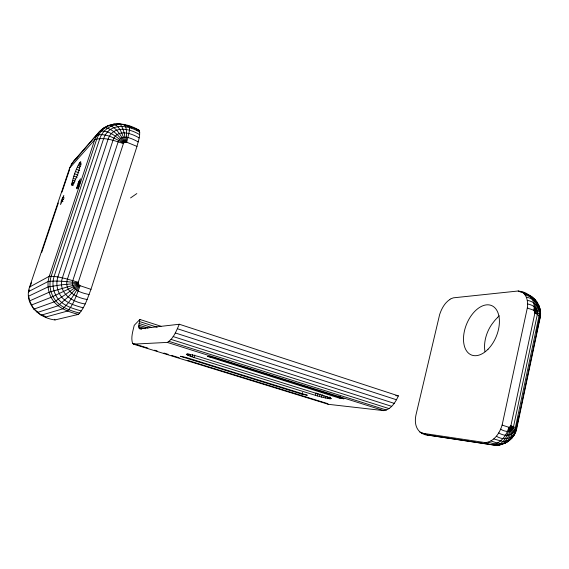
<?xml version="1.0" encoding="UTF-8"?>
<svg xmlns="http://www.w3.org/2000/svg" width="569" height="569" viewBox="0 0 569 569"><rect width="100%" height="100%" fill="white"/><g stroke="black" fill="none" stroke-linecap="round" stroke-linejoin="round"><path stroke-width="0.85" d="M90.976 289.351L79.596 285.538L78.252 283.867L78.273 282.274L123.409 143.552L124.277 142.371L126.226 142.001L136.973 146.397L90.976 289.351C87.555 297.957 84.937 307.559 78.401 314.387L55.001 319.934C39.154 318.099 23.685 303.981 29.552 287.039L69.589 168.161L71.424 164.185L74.041 160.714L99.753 131.304C110.137 120.358 127.036 123.039 138.822 130.059L139.483 130.671C140.372 135.991 138.203 141.29 136.973 146.397M71.388 165.622L71.424 164.185L99.753 131.304C109.035 129.533 116.986 137.62 123.907 142.698M139.882 319.451L134.22 325.333C132.926 331.144 130.678 337.46 132.57 343.363L133.423 344.138L328.434 404.324L383.798 410.64C391.195 409.41 395.519 402.155 398.392 395.889L179.32 324.245L139.561 328.797L138.708 326.578L139.882 319.451L160.984 326.265M451.025 298.739L453.365 297.836L518.217 290.994C526.289 291.477 528.573 301.2 527.342 307.822C529.433 309.486 535.443 309.145 534.874 313.099L510.891 425.726L509.475 427.333C510.365 435.918 505.116 446.743 495.094 445.292L431.003 435.598C418.435 435.356 413.571 426.487 415.932 415.107L439.638 314.572C441.516 308.86 444.56 303.014 449.702 299.607M126.226 142.001C126.403 136.382 127.371 130.301 124.988 125.009L124.021 124.312L122.89 124.632M533.736 310.468C535.863 301.485 530.002 292.822 520.799 291.463M71.708 184.626C73.373 176.66 75.862 168.324 80.57 161.667L80.812 161.816C79.688 170.053 76.715 178.687 71.979 185.501L71.708 184.626L73.358 185.252M539.711 316.535L539.896 315.119M525.969 294.472L524.49 293.647C535.194 295.482 542.577 307.303 540.145 317.815L516.68 428.777C514.518 439.787 502.576 447.22 491.801 444.681L427.945 435.043L419.822 432.099M509.475 427.333L509.141 427.347C508.181 434.339 504.98 442.241 497.868 444.866L488.024 442.177L485.151 442.59L421.778 433.137M76.872 187.393L76.829 188.858L79.347 183.78L80.457 178.78L78.693 181.938L76.872 187.393L78.529 188.019M515.237 431.899L518.828 416.039M536.489 332.566L539.433 318.654L540.145 317.815C542.172 308.434 536.261 298.725 526.403 297.231M488.024 442.177C495.492 439.645 499.923 432.262 502.128 425.079L527.342 307.822M28.998 291.307L29.325 289.856M534.035 310.631C536.147 305.254 535.465 296.129 528.274 295.439M510.279 439.168C515.279 436.942 512.484 430.221 510.372 426.8M28.905 297.231L29.616 300.909L33.799 309.173L54.162 301.876L65.535 294.493L78.757 284.834M339.785 398.179L344.01 398.826L214.001 357.666L207.401 356.322L338.036 397.703L339.785 398.179L340.205 396.522M338.036 397.703L338.455 396.045M323.612 397.589L330.048 398.819L331.386 398.613L325.795 396.358L201.874 357.588C197.443 355.86 174.633 350.739 194.057 357.545L317.395 395.946L323.612 397.589L324.038 395.932M325.56 398.03L325.987 396.373M327.324 398.392L327.758 396.728M328.839 398.656L329.273 396.991M330.048 398.819L330.475 397.148M317.395 395.946L318.043 393.464M319.451 396.529L320.091 394.04M321.549 397.084L322.189 394.594M315.454 395.363L316.101 392.88M302.082 394.239L180.394 356.279L186.269 357.503L307.352 395.249L302.082 394.239L302.53 392.539M126.731 142.165L129.526 130.422L129.462 126.432L128.85 125.849L127.89 126.218M192.009 356.884L192.742 354.387M194.057 357.545L194.783 355.049M187.457 355.148L187.948 353.47M188.652 355.661L189.143 353.989M190.188 356.251L190.679 354.579M61.338 200.814L60.534 204.548L62.725 200.039L63.828 195.416L61.338 200.814L63.003 201.433M30.1 286.84L31.515 282.644M41.679 252.451L58.344 202.969M62.014 192.066L69.638 169.427L69.589 168.161L94.71 139.789L96.78 135.251C106.218 132.733 115.507 139 123.615 143.096M509.141 427.347L508.814 427.283C506.41 437.184 496.204 449.311 485.151 442.59M80.101 285.766C76.68 294.415 74.048 303.981 67.697 311.015L45.627 317.04L45.193 316.371L41.658 314.899M133.423 344.138L167.314 342.41C173.723 338.512 176.326 330.738 179.32 324.245M534.298 310.866C536.425 307.168 538.153 300.432 533.132 298.291M79.596 285.538C74.475 293.625 69.838 302.416 62.626 308.867L41.188 315.19L33.877 308.846M534.533 311.165C536.304 308.811 538.594 305.859 537.499 302.744L536.432 301.542L538.9 307.118M95.364 137.371L98.266 134.064M100.592 131.418L103.494 128.11L109.504 125.415L114.156 124.078C120.799 127.292 122.591 135.699 125.194 141.994M106.702 127.079L107.861 125.777L109.504 125.415C117.015 127.847 120.777 135.891 124.711 142.136M111.496 125.706L112.676 124.398L119.056 123.708C125.941 125.358 133.046 127.243 139.483 130.671M79.141 285.225L68.038 297.032L58.052 305.781L37.191 312.537L37.127 312.061M497.512 317.545L496.936 318.185A26.302 17.056 -75.1 0 0 494.077 321.371L493.529 322.097A26.323 16.529 -67.7 0 0 484.98 351.621M512.633 437.163C509.81 440.093 506.673 443.23 502.498 443.891M74.041 160.714L77.348 157.876M534.718 311.506L538.345 308.021L539.028 306.591L538.921 305.432L538.046 304.593M31.338 305.076L51.118 297.317L78.458 284.372M130.564 197.927L136.83 193.567M450.733 298.938L449.994 299.422M516.069 429.076L516.68 428.777L516.46 428.272L515.386 427.575L510.891 425.726M534.846 311.89L538.964 309.849L539.853 309.031L539.924 308.391L539.192 307.957M138.822 130.059L137.805 130.408L136.275 129.76M501.652 444.019L498.423 445.065L495.812 444.674M78.252 283.867L49.048 292.267L29.616 300.909M534.917 312.289L540.479 311.52L539.81 311.513M78.152 283.334L61.573 284.806L48.024 286.932L28.45 296.264L28.77 296.499M432.554 435.505L431.003 435.598L429.609 434.894M395.761 395.675L398.392 395.889M78.159 282.8C68.195 281.883 58.095 280.332 48.102 281.527L28.521 291.591L28.834 292.032M117.755 124.014L120.322 124.319M534.924 312.701L539.341 313.732L540.55 314.707M78.273 282.274C68.799 279.656 59.204 276.1 49.268 276.278L29.552 287.039L29.816 287.679M132.57 343.363L147.833 348.079M154.619 350.177L157.165 350.959M163.95 353.057L168.189 354.366M171.582 355.412L179.214 357.773M187.692 360.39L326.784 403.357L328.434 404.324M78.401 314.387C67.889 311.727 56.352 307.68 51.118 297.317C47.789 290.859 47.071 283.213 49.268 276.278L94.71 139.789C104.148 136.517 114.348 140.742 123.409 143.552M167.314 342.41L383.798 410.64M79.752 313.149C69.475 310.503 58.095 306.663 52.974 296.492C49.759 290.247 49.062 282.857 51.189 276.15L96.801 138.95L98.8 134.569L101.666 130.756L105.286 127.669C113.466 129.248 119.006 136.496 124.277 142.371M169.078 341.379L386.379 410.05M124.554 125.159L127.051 125.955M138.708 326.578L145.479 328.733M138.829 327.694L141.361 328.498M139.113 328.448L141.653 329.252M81.367 310.937C71.623 308.348 60.62 304.948 55.748 295.219C52.775 289.436 52.128 282.601 54.091 276.392L99.81 138.573C102.605 129.931 111.396 124.156 120.386 124.455C124.206 129.405 124.725 135.984 125.706 141.944M171.049 339.401L389.047 408.599M490.94 440.947C495.848 442.561 501.325 444.965 506.389 442.476L508.167 440.57L510.528 439.14C512.413 435.313 511.417 430.889 510.094 427.049M138.985 323.412L151.674 327.481M138.765 325.127L148.047 328.1M83.188 307.829C74.262 305.318 63.842 302.594 59.325 293.54C56.715 288.455 56.146 282.444 57.867 276.982L103.615 138.672C109.084 122.584 128.046 124.675 139.768 132.221M173.154 336.564L391.7 406.344M493.771 438.941L503.032 441.558L508.167 440.57C510.621 436.594 510.557 431.693 509.796 427.234M85.137 303.953C72.064 301.99 57.711 293.056 62.37 277.907L108.074 139.256C112.982 125.024 129.654 128.345 139.654 134.675M175.309 332.957L394.225 403.364M496.41 436.231C504.753 441.409 514.732 438.315 516.46 428.272L540.031 316.798L537.349 314.394L534.874 313.099M139.362 321.499L157.108 327.203M87.142 299.458C77.206 298.035 63.422 291.513 67.412 279.137L112.996 140.294C117.065 128.438 131.446 133.182 139.135 137.947M177.421 328.733L396.508 399.772M498.743 432.924C505.364 437.006 513.857 436.174 515.386 427.575L539.092 315.646C541.019 308.014 534.597 301.456 527.299 300.375M89.113 294.522C82.576 293.199 70.023 290.069 72.789 280.609L118.181 141.745C121.581 132.904 132.933 139.106 138.231 141.909M500.677 429.154C504.71 431.956 512.548 433.187 513.508 426.714L537.349 314.394C538.864 308.426 532.598 304.856 527.612 303.953M502.128 425.079L508.814 427.283M61.971 199.043L63.636 199.662M62.647 197.415L64.311 198.033M71.836 183.545L73.479 184.171M77.313 185.771L78.963 186.397M72.59 180.316L75.037 181.255M78.316 182.877L79.966 183.51M77.953 183.858L79.603 184.484M72.135 182.087L74.589 183.026M73.181 178.296L75.62 179.235M79.07 181.063L80.72 181.696M78.693 181.938L80.343 182.571M74.681 173.815L77.939 175.067M73.885 176.098L77.142 177.357M75.535 171.518L78.792 172.777M77.306 167.229L79.745 168.182M76.424 169.292L79.681 170.558M78.927 163.879L81.374 164.839M78.152 165.401L80.599 166.361M79.603 162.72L81.239 163.367M523.089 292.694L529.398 295.361M129.412 126.866L131.702 127.833M518.217 290.994L521.353 292.324M524.981 294.635L531.311 297.303L535.714 300.439M510.77 426.124L513.16 427.895L515.699 430.833L515.77 431.885L513.48 435.818L514.404 434.716C515.101 431.48 512.463 428.791 510.599 426.487M529.938 295.724L531.218 296.854M54.553 319.294L55.001 319.934M497.562 317.395A25.804 17.226 89.3 0 1 499.255 315.831M488.053 349.231A26.693 16.074 -67.9 0 0 492.633 306.079A26.693 16.074 -67.9 0 0 463.685 335.468A26.693 16.074 -67.9 0 0 488.053 349.231"/></g></svg>
